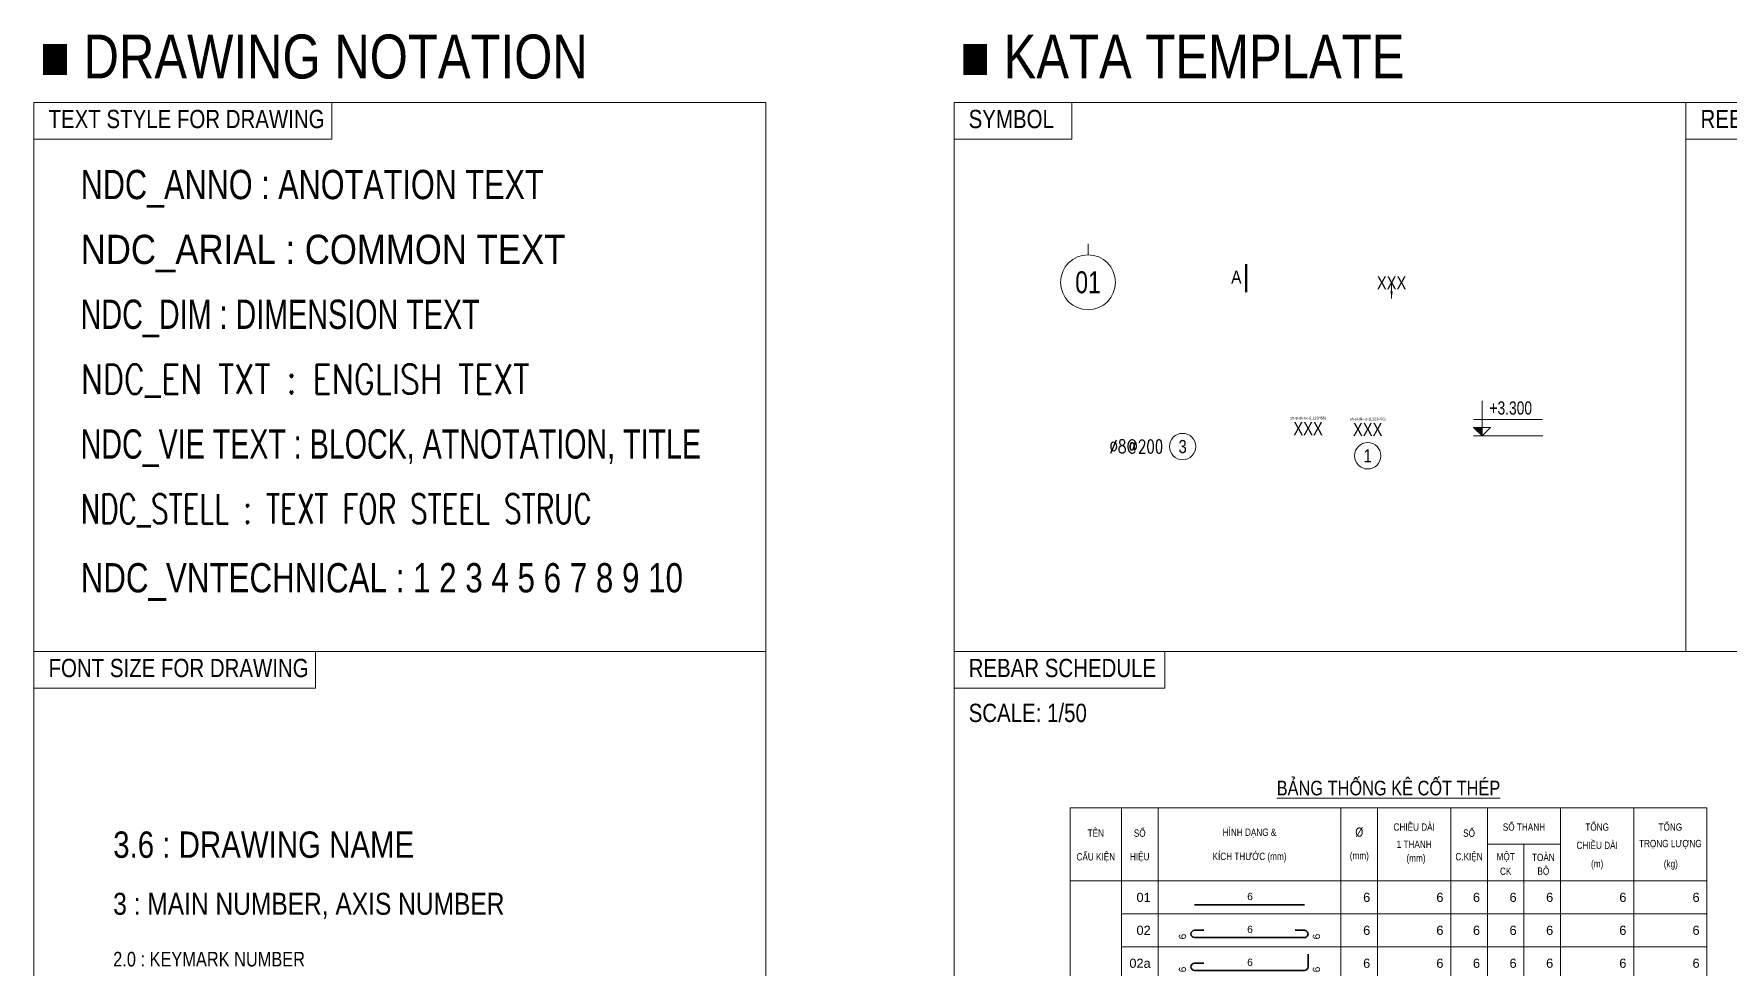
# Model space of a CAD drawing. Header units: millimetres. Extents: x -2123450 to -961021, y -260876 to 649159.
# Drawn here: x -1130260 to -1107098, y 628306 to 641068 of the extents above; entities that cross this region are included whole.
import ezdxf
from ezdxf.enums import TextEntityAlignment as Align

# ---------------------------------------------------------------- set-up
doc = ezdxf.new("R2010")
doc.units = ezdxf.units.MM
doc.header["$LTSCALE"] = 1000
doc.header["$MEASUREMENT"] = 0
doc.linetypes.add('CENTER2', pattern=[1.125, 0.75, -0.125, 0.125, -0.125])
doc.layers.get('0').update_dxf_attribs({"linetype": 'CONTINUOUS'})
doc.layers.get('DEFPOINTS').update_dxf_attribs({"linetype": 'CONTINUOUS'})
for name, color, linetype, lineweight in [('NDC_FRAME', 7, 'CONTINUOUS', 15), ('NDC_S_ANNO', 7, 'CONTINUOUS', 15), ('NDC_S_AXIS', 5, 'CENTER2', 15), ('NDC_S_DIM', 1, 'CONTINUOUS', 9), ('NDC_S_REBAR', 4, 'CONTINUOUS', 35), ('NDC_S_SYMBOL', 1, 'CONTINUOUS', 13), ('NDC_S_TEXT SYMBOL', 7, 'CONTINUOUS', 15), ('NDC_S_VN TEXT', 7, 'CONTINUOUS', 9), ('NDC_Table', 3, 'CONTINUOUS', 15)]:
    doc.layers.add(name, color=color, linetype=linetype, lineweight=lineweight)
doc.styles.add('Arial', font='arial.ttf')
doc.styles.add('NDC_ANNO', font='', dxfattribs={"width": 0.8})
doc.styles.add('NDC_ARIAL', font='arial.ttf', dxfattribs={"width": 0.8})
doc.styles.add('NDC_DIM', font='', dxfattribs={"width": 0.75})
doc.styles.add('NDC_EN TXT', font='romans.shx', dxfattribs={"width": 0.8})
doc.styles.add('NDC_STEEL', font='romans.shx', dxfattribs={"width": 0.8})
doc.styles.add('NDC_VIE TXT', font='arial.ttf', dxfattribs={"width": 0.8})
doc.styles.add('NDC_VNTEKNICAL', font='', dxfattribs={"width": 0.8})
doc.styles.get('NDC_ANNO').set_extended_font_data('Dotum')
doc.styles.get('NDC_DIM').set_extended_font_data('Dotum')
doc.styles.get('NDC_VNTEKNICAL').set_extended_font_data('.VnTeknical')
doc.dimstyles.new('NDC_dim_iso', dxfattribs={"dimtxt": 1.8, "dimasz": 1, "dimexe": 1.5, "dimexo": 2.5, "dimgap": 1, "dimtad": 1, "dimdec": 0, "dimzin": 0, "dimdsep": 46, "dimtxsty": 'NDC_DIM', "dimblk": 'DIMMARK', "dimcen": 0.09, "dimdle": 1.2, "dimclrd": 1, "dimclre": 1, "dimclrt": 3, "dimadec": 0, "dimazin": 0, "dimtfac": 1, "dimtdec": 0, "dimtix": 1, "dimtofl": 0, "dimtmove": 0, "dimatfit": 3, "dimfxl": 4.5, "dimfxlon": 1, "dimtolj": 1, "dimtzin": 0, "dimarcsym": 0})

# ---------------------------------------------------------------- blocks, each defined once
blk = doc.blocks.new('dang01')
at = {"layer": 'NDC_S_REBAR'}
blk.add_line((3405.292102428386, -650), (6405.292102428386, -650), dxfattribs=at)
at = {"layer": 'NDC_Table'}
for p, q in [((0, 0), (1.455191522836685e-11, -900)), ((1405.292102428386, 0), (1405.292102428401, -900)), ((2405.292102428386, 0), (2405.292102428401, -900)), ((7405.292102428386, 0), (7405.292102428386, -900)), ((8405.292102428386, 0), (8405.292102428386, -900)), ((10405.29210242839, 0), (10405.2921024284, -900)), ((11405.29210242839, 0), (11405.2921024284, -900)), ((12405.29210242839, 0), (12405.29210242839, -900)), ((13405.2921024284, 0), (13405.29210242839, -900)), ((15405.29210242839, 0), (15405.29210242839, -900)), ((17405.29210242839, 0), (17405.2921024284, -900)), ((1405.292102428386, -900), (17405.29210242839, -900))]:
    blk.add_line(p, q, dxfattribs=at)
at = {"layer": 'NDC_S_VN TEXT', "style": 'Arial'}
for p in [(2205.292102428386, -450), (8205.292102428386, -450), (10205.29210242839, -450), (11205.29210242839, -450), (12205.29210242839, -450), (13205.2921024284, -449.6621621621598), (15205.29210242839, -450.0000000000291), (17205.29210242839, -450)]:
    blk.add_attdef('D03', text='', height=250, dxfattribs=at).set_placement(p, align=Align.MIDDLE_RIGHT)
blk.add_attdef('00000000', text='', height=200, dxfattribs=at).set_placement((4919.616426752706, -424.7297297297337), align=Align.MIDDLE_CENTER)
blk = doc.blocks.new('dang02')
at = {"layer": 'NDC_S_REBAR'}
blk.add_lwpolyline([(3655.292102428401, -450), (3405.292102428401, -450, 0.9999999999999999), (3405.292102428401, -650), (6405.292102428401, -650, 1.000854062749), (6405.292102428401, -450), (6155.292102428401, -450)], format="xyb", dxfattribs=at)
at = {"layer": 'NDC_Table'}
for p, q in [((0, 0), (1.455191522836685e-11, -900)), ((1405.292102428386, 0), (1405.292102428401, -900)), ((2405.292102428386, 0), (2405.292102428401, -900)), ((7405.292102428386, 0), (7405.292102428386, -900)), ((8405.292102428386, 0), (8405.292102428386, -900)), ((10405.29210242839, 0), (10405.2921024284, -900)), ((11405.29210242839, 0), (11405.2921024284, -900)), ((12405.29210242839, 0), (12405.29210242839, -900)), ((13405.2921024284, 0), (13405.29210242839, -900)), ((15405.29210242839, 0), (15405.29210242839, -900)), ((17405.29210242839, 0), (17405.2921024284, -900)), ((1405.292102428401, -900), (17405.2921024284, -900))]:
    blk.add_line(p, q, dxfattribs=at)
at = {"layer": 'NDC_S_VN TEXT', "style": 'Arial'}
for p in [(2205.292102428401, -450), (8205.292102428386, -450), (10205.29210242839, -450), (11205.29210242839, -450), (12205.29210242839, -450), (13205.2921024284, -449.6621621621598), (15205.29210242839, -450.0000000000291), (17205.29210242839, -450)]:
    blk.add_attdef('D03', text='', height=250, dxfattribs=at).set_placement(p, align=Align.MIDDLE_RIGHT)
for p in [(3073.345881951289, -699.1545284664026), (6732.508593175793, -699.1545284664026)]:
    blk.add_attdef('D03', text='', height=200, rotation=90, dxfattribs=at).set_placement(p, align=Align.MIDDLE_LEFT)
blk.add_attdef('D03', text='', height=200, dxfattribs=at).set_placement((4919.61642675272, -424.7297297297337), align=Align.MIDDLE_CENTER)
blk = doc.blocks.new('kata_block_GRID')
at = {"layer": 'NDC_S_DIM'}
blk.add_circle((0, 0), 3.75, dxfattribs=at)
at = {"layer": 'NDC_S_SYMBOL'}
blk.add_line((0, 3.75), (0, 5.25), dxfattribs=at)
at = {"layer": 'NDC_S_TEXT SYMBOL', "color": 7, "style": 'NDC_ANNO', "width": 0.8}
blk.add_attdef('GRID', text='', height=3, dxfattribs=at).set_placement((0, 0), align=Align.MIDDLE)
blk = doc.blocks.new('*U703')
blk.add_circle((1.8, 8.572527594031473e-17), 1.8)
at = {"layer": 'NDC_S_VN TEXT', "color": 3, "style": 'NDC_EN TXT', "width": 0.75}
blk.add_attdef('DKKC2', text='', height=1.8, dxfattribs=at).set_placement((-0.85, -0.8830640608211962), align=Align.RIGHT)
at = {"layer": 'NDC_S_VN TEXT', "color": 7, "style": 'Arial', "width": 0.8}
blk.add_attdef('SH3', text='', height=1.8, dxfattribs=at).set_placement((1.8, 8.572527594031473e-17), align=Align.MIDDLE)
blk = doc.blocks.new('Tieude')
at = {"layer": 'NDC_Table'}
for p, q in [((0, 2000), (0, 0)), ((0, 2000), (17405.29210242834, 2000.000000000015)), ((1405.292102428342, 2000.000000000015), (1405.292102428342, 1.455191522836685e-11)), ((2405.292102428342, 2000.000000000015), (2405.292102428342, 1.455191522836685e-11)), ((7405.292102428342, 2000.000000000015), (7405.292102428342, 1.455191522836685e-11)), ((8405.292102428342, 2000.000000000015), (8405.292102428342, 1.455191522836685e-11)), ((10405.29210242834, 2000.000000000015), (10405.29210242834, 1.455191522836685e-11)), ((11405.29210242834, 1000.000000000015), (11405.29210242834, 2000.000000000015)), ((13405.29210242834, 2000.000000000015), (13405.29210242834, 1.455191522836685e-11)), ((15405.29210242834, 2000.000000000015), (15405.29210242834, 1.455191522836685e-11)), ((17405.29210242834, 2000.000000000015), (17405.29210242834, 1.455191522836685e-11)), ((11405.29210242834, 1000.000000000015), (13405.29210242834, 1000.000000000015)), ((11405.29210242834, 1000.000000000015), (11405.29210242834, 1.455191522836685e-11)), ((12405.29210242834, 1000.000000000015), (12405.29210242834, 1.455191522836685e-11)), ((0, 0), (17405.29210242834, 1.455191522836685e-11))]:
    blk.add_line(p, q, dxfattribs=at)
at = {"layer": 'NDC_S_VN TEXT', "style": 'Arial', "width": 0.8}
for s, height, p in [('%%UBẢNG THỐNG KÊ CỐT THÉP', 400, (8702.646051214171, 2594.364671219072)), ('TÊN', 200, (705.2921024283423, 1333.300000000017)), ('SỐ', 200, (1905.292102428342, 1333.300000000017)), ('HÌNH DẠNG &', 200, (4905.292102428342, 1333.300000000017)), ('%%C', 250, (7905.292102428342, 1333.300000000017)), ('CHIỀU DÀI', 200, (9405.292102428342, 1500.000000000015)), ('SỐ', 200, (10905.29210242834, 1333.300000000017)), ('SỐ THANH', 200, (12405.29210242834, 1500.000000000015)), ('TỔNG', 200, (14405.29210242834, 1500.000000000015)), ('TỔNG', 200, (16405.29210242834, 1500.000000000015)), ('1 THANH', 200, (9405.292102428342, 1000.000000000015)), ('CHIỀU DÀI', 200, (14405.29210242834, 1000.000000000015)), ('TRỌNG LƯỢNG', 200, (16405.29210242834, 1000.000000000015)), ('CẤU KIỆN', 200, (705.2921024283423, 666.6000000000204)), ('HIỆU', 200, (1905.292102428342, 666.6000000000204)), ('KÍCH THƯỚC (mm)', 200, (4905.292102428342, 666.6000000000204)), ('(mm)', 200, (7905.292102428342, 666.6000000000204)), ('(mm)', 200, (9455.203697165081, 599.2509684981924)), ('C.KIỆN', 200, (10905.29210242834, 666.6000000000204)), ('MỘT', 200, (11905.29210242834, 666.6000000000204)), ('TOÀN', 200, (12935.29210242834, 666.6000000000204)), ('(m)', 200, (14405.29210242834, 442.7896692706199)), ('(kg)', 200, (16418.28519121155, 442.7896692706199)), ('CK', 200, (11905.29210242834, 263.5166336398142)), ('BỘ', 200, (12935.29210242834, 271.4202119359106))]:
    blk.add_text(s, height=height, dxfattribs=at).set_placement(p, align=Align.MIDDLE)
blk = doc.blocks.new('dang02a')
at = {"layer": 'NDC_S_REBAR'}
blk.add_lwpolyline([(3655.292102428401, -450), (3405.292102428401, -450, 0.9999999999999999), (3405.292102428401, -650), (6405.292102428401, -650, 0.4150675183902348), (6505.292102428401, -550), (6505.292208467969, -200.1455234086052)], format="xyb", dxfattribs=at)
at = {"layer": 'NDC_Table'}
for p, q in [((0, 0), (1.455191522836685e-11, -900)), ((1405.292102428386, 0), (1405.292102428401, -900)), ((2405.292102428386, 0), (2405.292102428401, -900)), ((7405.292102428386, 0), (7405.292102428386, -900)), ((8405.292102428386, 0), (8405.292102428386, -900)), ((10405.29210242839, 0), (10405.2921024284, -900)), ((11405.29210242839, 0), (11405.2921024284, -900)), ((12405.29210242839, 0), (12405.29210242839, -900)), ((13405.2921024284, 0), (13405.29210242839, -900)), ((15405.29210242839, 0), (15405.29210242839, -900)), ((17405.29210242839, 0), (17405.2921024284, -900)), ((1405.292102428401, -900), (17405.2921024284, -900))]:
    blk.add_line(p, q, dxfattribs=at)
at = {"layer": 'NDC_S_VN TEXT', "style": 'Arial'}
for p in [(2205.292102428401, -450), (8205.292102428386, -450), (10205.29210242839, -450), (11205.29210242839, -450), (12205.29210242839, -450), (13205.2921024284, -449.6621621621598), (15205.29210242839, -450.0000000000291), (17205.29210242839, -450)]:
    blk.add_attdef('D03', text='', height=250, dxfattribs=at).set_placement(p, align=Align.MIDDLE_RIGHT)
for p in [(3073.345881951289, -699.1545284664026), (6732.508593175793, -699.1545284664026)]:
    blk.add_attdef('D03', text='', height=200, rotation=90, dxfattribs=at).set_placement(p, align=Align.MIDDLE_LEFT)
blk.add_attdef('D03', text='', height=200, dxfattribs=at).set_placement((4919.61642675272, -424.7297297297337), align=Align.MIDDLE_CENTER)
blk = doc.blocks.new('kata_block_KHTCT')
at = {"layer": 'DEFPOINTS', "color": 8, "style": 'Arial', "width": 0.8}
blk.add_attdef('CONG_THUC', text='', height=0.36, dxfattribs=at).set_placement((0, 1.44), align=Align.MIDDLE_CENTER)
at = {"layer": 'NDC_S_VN TEXT', "color": 3, "style": 'Arial', "width": 0.8}
blk.add_attdef('CHU_THICH', text='', height=1.8, dxfattribs=at).set_placement((0, 0), align=Align.MIDDLE_CENTER)
blk = doc.blocks.new('DIMMARK')
at = {"layer": 'NDC_S_DIM', "color": 1}
blk.add_line((-1.5, 0), (1, 0), dxfattribs=at)
at = {"layer": 'NDC_S_DIM', "color": 2, "const_width": 0.15}
blk.add_lwpolyline([(-0.5, -0.5), (0.5, 0.5)], dxfattribs=at)
blk = doc.blocks.new('kata_block_KHTCTSH')
blk.add_circle((0, -3.6), 1.8)
at = {"layer": 'DEFPOINTS', "color": 8, "style": 'Arial', "width": 0.8}
blk.add_attdef('CONG_THUC', text='', height=0.36, dxfattribs=at).set_placement((0, 1.44), align=Align.MIDDLE_CENTER)
at = {"layer": 'NDC_S_VN TEXT', "color": 3, "style": 'Arial', "width": 0.8}
blk.add_attdef('CHU_THICH', text='', height=1.8, dxfattribs=at).set_placement((0, 0), align=Align.MIDDLE_CENTER)
at = {"layer": 'NDC_S_VN TEXT', "color": 7, "style": 'Arial', "width": 0.8}
blk.add_attdef('SH', text='', height=1.8, dxfattribs=at).set_placement((0, -3.6), align=Align.MIDDLE)
blk = doc.blocks.new('*U704')
at = {"layer": 'NDC_S_ANNO', "linetype": 'ByBlock', "lineweight": -2}
blk.add_line((7.979808287927882e-07, 3.607142857143081), (1.299038558499888e-07, -0.2499999999999636), dxfattribs=at)
at = {"layer": 'NDC_S_ANNO', "ltscale": 0.005, "const_width": 0.36}
blk.add_lwpolyline([(1.299038558499888e-07, -0.2499999999999636), (7.979808287927882e-07, 3.607142857143081)], dxfattribs=at)
at = {"layer": 'NDC_S_TEXT SYMBOL', "linetype": 'ByBlock', "lineweight": -2, "style": 'NDC_ARIAL', "width": 0.85}
blk.add_attdef('DETAIL', text='', height=1.8, dxfattribs=at).set_placement((-0.635006858396082, 1.824862175366434), align=Align.MIDDLE_RIGHT)
blk = doc.blocks.new('kata_block_CT')
at = {"layer": 'NDC_S_ANNO'}
blk.add_hatch(color=3, dxfattribs=at).paths.add_polyline_path([(-2.775557561562891e-17, 1.149807497441507), (-1.160647854215931, 1.149807497441507), (0, 1.110223024625157e-16)])
at = {"layer": 'NDC_S_ANNO', "ltscale": 50}
h = blk.add_hatch(dxfattribs=at)
h.set_pattern_fill('ANSI31', color=256, scale=1.012500390091561, style=0)
h.set_pattern_definition([(45, (0, 3.92901711165905e-12), (-2.273128206426161, 2.273128206426162), [])])
h.paths.add_polyline_path([(0, 1.149807497441507), (0, 0), (1.160647854425479, 1.149807497441507)])
for p, q in [((8.324104666508502, 3.92901711165905e-12), (-1.179860922099324, 3.92901711165905e-12)), ((-1.146747525738319, 2.261400393945223), (8.258018956671004, 2.261400393945223))]:
    blk.add_line(p, q, dxfattribs=at)
for points in [[(0, 4.820364539023867), (0, 0)], [(0, 0), (-1.160647854425479, 1.149807497441507), (0, 1.149807497441507)], [(0, 0), (1.160647854425479, 1.149807497441507), (0, 1.149807497441507)]]:
    blk.add_lwpolyline(points, dxfattribs=at)
at = {"layer": 'NDC_S_ANNO', "color": 8, "ltscale": 50}
blk.add_lwpolyline([(0, 0), (-1.160647854215931, 1.149807497441507), (0, 1.149807497441507)], dxfattribs=at)
at = {"layer": 'NDC_S_TEXT SYMBOL', "color": 3, "style": 'NDC_ANNO', "width": 0.8}
blk.add_attdef('CT', (1.014886374729685, 2.929155344426836), '', height=1.8, dxfattribs=at)
blk = doc.blocks.new('*U702')
at = {"layer": 'NDC_S_ANNO', "ltscale": 0.8, "style": 'Arial', "width": 0.8}
blk.add_attdef('TEN', text='', height=1.8, dxfattribs=at).set_placement((0, 2.16), align=Align.MIDDLE_CENTER)
at = {"layer": 'NDC_S_ANNO', "ltscale": 0.8, "style": 'Arial', "width": 0.8, "flags": 1}
blk.add_attdef('CHU_THICH', text='', height=1.8, dxfattribs=at).set_placement((0, 0), align=Align.MIDDLE_CENTER)
at = {"layer": 'DEFPOINTS'}
blk.add_leader([(0, 0), (0, 2.16)], dimstyle='NDC_dim_iso', override={"dimasz": 1, "dimgap": 0.625, "dimtad": 0}, dxfattribs=at)

msp = doc.modelspace()

# ---------------------------------------------------------------- linework, layer by layer
at = {"layer": 'NDC_FRAME'}
for p, q in [((-1130260.488231456, 640130.495632062), (-1130260.488232201, 610130.4956322482)), ((-1130260.488231456, 640130.4956322482), (-1120260.488229966, 640130.4956322482)), ((-1126191.440047689, 639630.4956318757), (-1126191.440047689, 640130.4956316894)), ((-1120260.488231456, 640130.495632062), (-1120260.488231456, 610130.4956322482)), ((-1117688.437202279, 610130.4956322482), (-1117688.437202279, 640130.495632062)), ((-1087688.437202279, 640130.495632062), (-1117688.437202279, 640130.495632062)), ((-1116079.822789555, 639630.4956322482), (-1116079.822789555, 640130.495632062)), ((-1107688.437202279, 640130.495632062), (-1107688.437202279, 632630.495632062)), ((-1130260.488232946, 639630.4956316894), (-1126191.440047689, 639630.4956316894)), ((-1117688.437202279, 639630.495632062), (-1116079.822789555, 639630.495632062)), ((-1107688.437202279, 639630.4956318757), (-1105240.658234414, 639630.4956318757)), ((-1130260.488231456, 632630.4956324345), (-1120260.488229221, 632630.4956322482)), ((-1126411.129367421, 632130.4956322482), (-1126411.129367421, 632630.495632062)), ((-1117688.437202279, 632630.495632062), (-1087688.437201534, 632630.495632062)), ((-1114805.950508967, 632130.4956322482), (-1114805.950508967, 632630.495632062)), ((-1130260.488232946, 632130.495632062), (-1126411.129367421, 632130.495632062)), ((-1117688.437202279, 632130.495632062), (-1114805.950508967, 632130.495632062))]:
    msp.add_line(p, q, dxfattribs=at)

# ---------------------------------------------------------------- block references
ref = msp.add_blockref('dang02a', (-1116103.521311215, 628597.0516699817), dxfattribs=dict(xscale=0.5, yscale=0.5, zscale=0.5))
ref.add_attrib('D03', '02a', dxfattribs={"layer": 'NDC_S_VN TEXT', "height": 125, "style": 'Arial'}).set_placement((-1115000.87526, 628372.0516699817), align=Align.MIDDLE_RIGHT)
ref.add_attrib('D03', '6', dxfattribs={"layer": 'NDC_S_VN TEXT', "height": 100, "rotation": 90, "style": 'Arial'}).set_placement((-1114566.848370239, 628247.4744057484), align=Align.MIDDLE_LEFT)
ref.add_attrib('D03', '6', dxfattribs={"layer": 'NDC_S_VN TEXT', "height": 100, "style": 'Arial'}).set_placement((-1113643.713097838, 628384.6868051167), align=Align.MIDDLE_CENTER)
ref.add_attrib('D03', '6', dxfattribs={"layer": 'NDC_S_VN TEXT', "height": 100, "rotation": 90, "style": 'Arial'}).set_placement((-1112737.267014626, 628247.4744057484), align=Align.MIDDLE_LEFT)
ref.add_attrib('D03', '6', dxfattribs={"layer": 'NDC_S_VN TEXT', "height": 125, "style": 'Arial'}).set_placement((-1112000.87526, 628372.0516699817), align=Align.MIDDLE_RIGHT)
ref.add_attrib('D03', '6', dxfattribs={"layer": 'NDC_S_VN TEXT', "height": 125, "style": 'Arial'}).set_placement((-1111000.87526, 628372.0516699817), align=Align.MIDDLE_RIGHT)
ref.add_attrib('D03', '6', dxfattribs={"layer": 'NDC_S_VN TEXT', "height": 125, "style": 'Arial'}).set_placement((-1110500.87526, 628372.0516699817), align=Align.MIDDLE_RIGHT)
ref.add_attrib('D03', '6', dxfattribs={"layer": 'NDC_S_VN TEXT', "height": 125, "style": 'Arial'}).set_placement((-1110000.87526, 628372.0516699817), align=Align.MIDDLE_RIGHT)
ref.add_attrib('D03', '6', dxfattribs={"layer": 'NDC_S_VN TEXT', "height": 125, "style": 'Arial'}).set_placement((-1109500.87526, 628372.2205889006), align=Align.MIDDLE_RIGHT)
ref.add_attrib('D03', '6', dxfattribs={"layer": 'NDC_S_VN TEXT', "height": 125, "style": 'Arial'}).set_placement((-1108500.87526, 628372.0516699816), align=Align.MIDDLE_RIGHT)
ref.add_attrib('D03', '6', dxfattribs={"layer": 'NDC_S_VN TEXT', "height": 125, "style": 'Arial'}).set_placement((-1107500.87526, 628372.0516699817), align=Align.MIDDLE_RIGHT)
at = {"layer": 'NDC_S_AXIS', "xscale": 100, "yscale": 100, "zscale": 100}
msp.add_blockref('kata_block_GRID', (-1115857.081740863, 637674.7780572867), dxfattribs=at).add_auto_attribs({'GRID': '01'})
at = {"layer": 'NDC_S_SYMBOL', "xscale": 100, "yscale": 100, "zscale": 100}
for name, p, values in [('kata_block_KHTCT', (-1112850.113646408, 635675.9542368345), {'CHU_THICH': 'XXX', 'CONG_THUC': 'sh-sl-dk-kc-(L123456)'}), ('kata_block_KHTCTSH', (-1112035.858535346, 635664.6990137115), {'CHU_THICH': 'XXX', 'CONG_THUC': 'sh-sl-dk-kc-(L123456)', 'SH': '1'}), ('*U703', (-1114744.487191566, 635430.8796202575), {'SH3': '3', 'DKKC2': '%%c8@200'})]:
    msp.add_blockref(name, p, dxfattribs=at).add_auto_attribs(values)
at = {"layer": 'NDC_S_VN TEXT', "xscale": 100, "yscale": 100, "zscale": 100}
for name, p, values in [('*U704', (-1113696.523808891, 637562.9259190565), {'DETAIL': 'A'}), ('*U702', (-1111709.813293888, 637451.3008871968), {'TEN': 'XXX'}), ('kata_block_CT', (-1110473.42543539, 635574.9490860589), {'CT': '+3.300'})]:
    msp.add_blockref(name, p, dxfattribs=at).add_auto_attribs(values)
at = {"layer": 'NDC_S_VN TEXT', "xscale": 0.5, "yscale": 0.5, "zscale": 0.5}
msp.add_blockref('Tieude', (-1116103.521311215, 629497.0516699817), dxfattribs=at)
at = {"layer": 'NDC_S_VN TEXT'}
ref = msp.add_blockref('dang01', (-1116103.521311215, 629497.0516699817), dxfattribs=dict(at, xscale=0.5, yscale=0.5, zscale=0.5))
ref.add_attrib('D03', '01', dxfattribs={"height": 125, "style": 'Arial'}).set_placement((-1115000.875260001, 629272.0516699817), align=Align.MIDDLE_RIGHT)
ref.add_attrib('00000000', '6', dxfattribs={"height": 100, "style": 'Arial'}).set_placement((-1113643.713097838, 629284.6868051167), align=Align.MIDDLE_CENTER)
ref.add_attrib('D03', '6', dxfattribs={"height": 125, "style": 'Arial'}).set_placement((-1112000.875260001, 629272.0516699817), align=Align.MIDDLE_RIGHT)
ref.add_attrib('D03', '6', dxfattribs={"height": 125, "style": 'Arial'}).set_placement((-1111000.875260001, 629272.0516699817), align=Align.MIDDLE_RIGHT)
ref.add_attrib('D03', '6', dxfattribs={"height": 125, "style": 'Arial'}).set_placement((-1110500.875260001, 629272.0516699817), align=Align.MIDDLE_RIGHT)
ref.add_attrib('D03', '6', dxfattribs={"height": 125, "style": 'Arial'}).set_placement((-1110000.875260001, 629272.0516699817), align=Align.MIDDLE_RIGHT)
ref.add_attrib('D03', '6', dxfattribs={"height": 125, "style": 'Arial'}).set_placement((-1109500.87526, 629272.2205889006), align=Align.MIDDLE_RIGHT)
ref.add_attrib('D03', '6', dxfattribs={"height": 125, "style": 'Arial'}).set_placement((-1108500.875260001, 629272.0516699816), align=Align.MIDDLE_RIGHT)
ref.add_attrib('D03', '6', dxfattribs={"height": 125, "style": 'Arial'}).set_placement((-1107500.875260001, 629272.0516699817), align=Align.MIDDLE_RIGHT)
ref = msp.add_blockref('dang02', (-1116103.521311215, 629047.0516699817), dxfattribs=dict(at, xscale=0.5, yscale=0.5, zscale=0.5))
ref.add_attrib('D03', '02', dxfattribs={"height": 125, "style": 'Arial'}).set_placement((-1115000.87526, 628822.0516699817), align=Align.MIDDLE_RIGHT)
ref.add_attrib('D03', '6', dxfattribs={"height": 100, "rotation": 90, "style": 'Arial'}).set_placement((-1114566.848370239, 628697.4744057484), align=Align.MIDDLE_LEFT)
ref.add_attrib('D03', '6', dxfattribs={"height": 100, "style": 'Arial'}).set_placement((-1113643.713097838, 628834.6868051167), align=Align.MIDDLE_CENTER)
ref.add_attrib('D03', '6', dxfattribs={"height": 100, "rotation": 90, "style": 'Arial'}).set_placement((-1112737.267014626, 628697.4744057484), align=Align.MIDDLE_LEFT)
ref.add_attrib('D03', '6', dxfattribs={"height": 125, "style": 'Arial'}).set_placement((-1112000.87526, 628822.0516699817), align=Align.MIDDLE_RIGHT)
ref.add_attrib('D03', '6', dxfattribs={"height": 125, "style": 'Arial'}).set_placement((-1111000.87526, 628822.0516699817), align=Align.MIDDLE_RIGHT)
ref.add_attrib('D03', '6', dxfattribs={"height": 125, "style": 'Arial'}).set_placement((-1110500.87526, 628822.0516699817), align=Align.MIDDLE_RIGHT)
ref.add_attrib('D03', '6', dxfattribs={"height": 125, "style": 'Arial'}).set_placement((-1110000.87526, 628822.0516699817), align=Align.MIDDLE_RIGHT)
ref.add_attrib('D03', '6', dxfattribs={"height": 125, "style": 'Arial'}).set_placement((-1109500.87526, 628822.2205889006), align=Align.MIDDLE_RIGHT)
ref.add_attrib('D03', '6', dxfattribs={"height": 125, "style": 'Arial'}).set_placement((-1108500.87526, 628822.0516699816), align=Align.MIDDLE_RIGHT)
ref.add_attrib('D03', '6', dxfattribs={"height": 125, "style": 'Arial'}).set_placement((-1107500.87526, 628822.0516699817), align=Align.MIDDLE_RIGHT)

# ---------------------------------------------------------------- texts
at = {"layer": 'NDC_S_VN TEXT', "color": 3, "style": 'NDC_VIE TXT', "width": 0.8}
for s, height, p in [('■ DRAWING NOTATION', 600, (-1130174.25241915, 640758.9847708067)), ('■ KATA TEMPLATE ', 600, (-1117602.201389972, 640758.9847706205)), ('TEXT STYLE FOR DRAWING', 250, (-1130060.488232946, 639905.4956316894)), ('SYMBOL', 250, (-1117488.437202279, 639905.495632062)), ('REBAR BLOCK', 250, (-1107488.437202279, 639905.4956318757)), ('FONT SIZE FOR DRAWING', 250, (-1130060.488232946, 632405.495632062)), ('REBAR SCHEDULE', 250, (-1117488.437202279, 632405.495632062)), ('SCALE: 1/50', 250, (-1117488.437202279, 631792.0585828482))]:
    msp.add_text(s, height=height, dxfattribs=at).set_placement(p, align=Align.MIDDLE_LEFT)
at = {"layer": 'NDC_S_VN TEXT'}
for s, height, style, width, p in [('NDC_ANNO : ANOTATION TEXT', 400, 'NDC_ANNO', 0.8, (-1129621.155435568, 639010.4613264664)), ('NDC_ARIAL : COMMON TEXT ', 400, 'NDC_ARIAL', 0.85, (-1129621.155435568, 638124.1877477934)), ('NDC_DIM : DIMENSION TEXT', 400, 'NDC_DIM', 0.75, (-1129621.155435568, 637237.9141691204)), ('NDC_EN TXT : ENGLISH TEXT', 400, 'NDC_EN TXT', 0.8, (-1129621.155435568, 636351.6405904474)), ('NDC_VIE TEXT : BLOCK, ATNOTATION, TITLE', 400, 'NDC_VIE TXT', 0.7, (-1129621.155435568, 635465.3670117743)), ('NDC_STELL : TEXT FOR STEEL STRUC', 400, 'NDC_STEEL', 0.7, (-1129621.155435568, 634579.0934331013)), ('NDC_VNTECHNICAL : 1 2 3 4 5 6 7 8 9 10', 400, 'NDC_VNTEKNICAL', 0.8, (-1129621.155435568, 633638.2216460971)), ('3.6 : DRAWING NAME', 360, 'NDC_VIE TXT', 0.8, (-1129176.841348546, 629992.0373795988)), ('3 : MAIN NUMBER, AXIS NUMBER', 300, 'NDC_VIE TXT', 0.8, (-1129176.841348546, 629184.1479812649)), ('2.0 : KEYMARK NUMBER', 200, 'NDC_VIE TXT', 0.8, (-1129176.841348546, 628427.8090158941))]:
    msp.add_text(s, height=height, dxfattribs=dict(at, style=style, width=width)).set_placement(p, align=Align.MIDDLE_LEFT)

doc.saveas('drawing.dxf')
